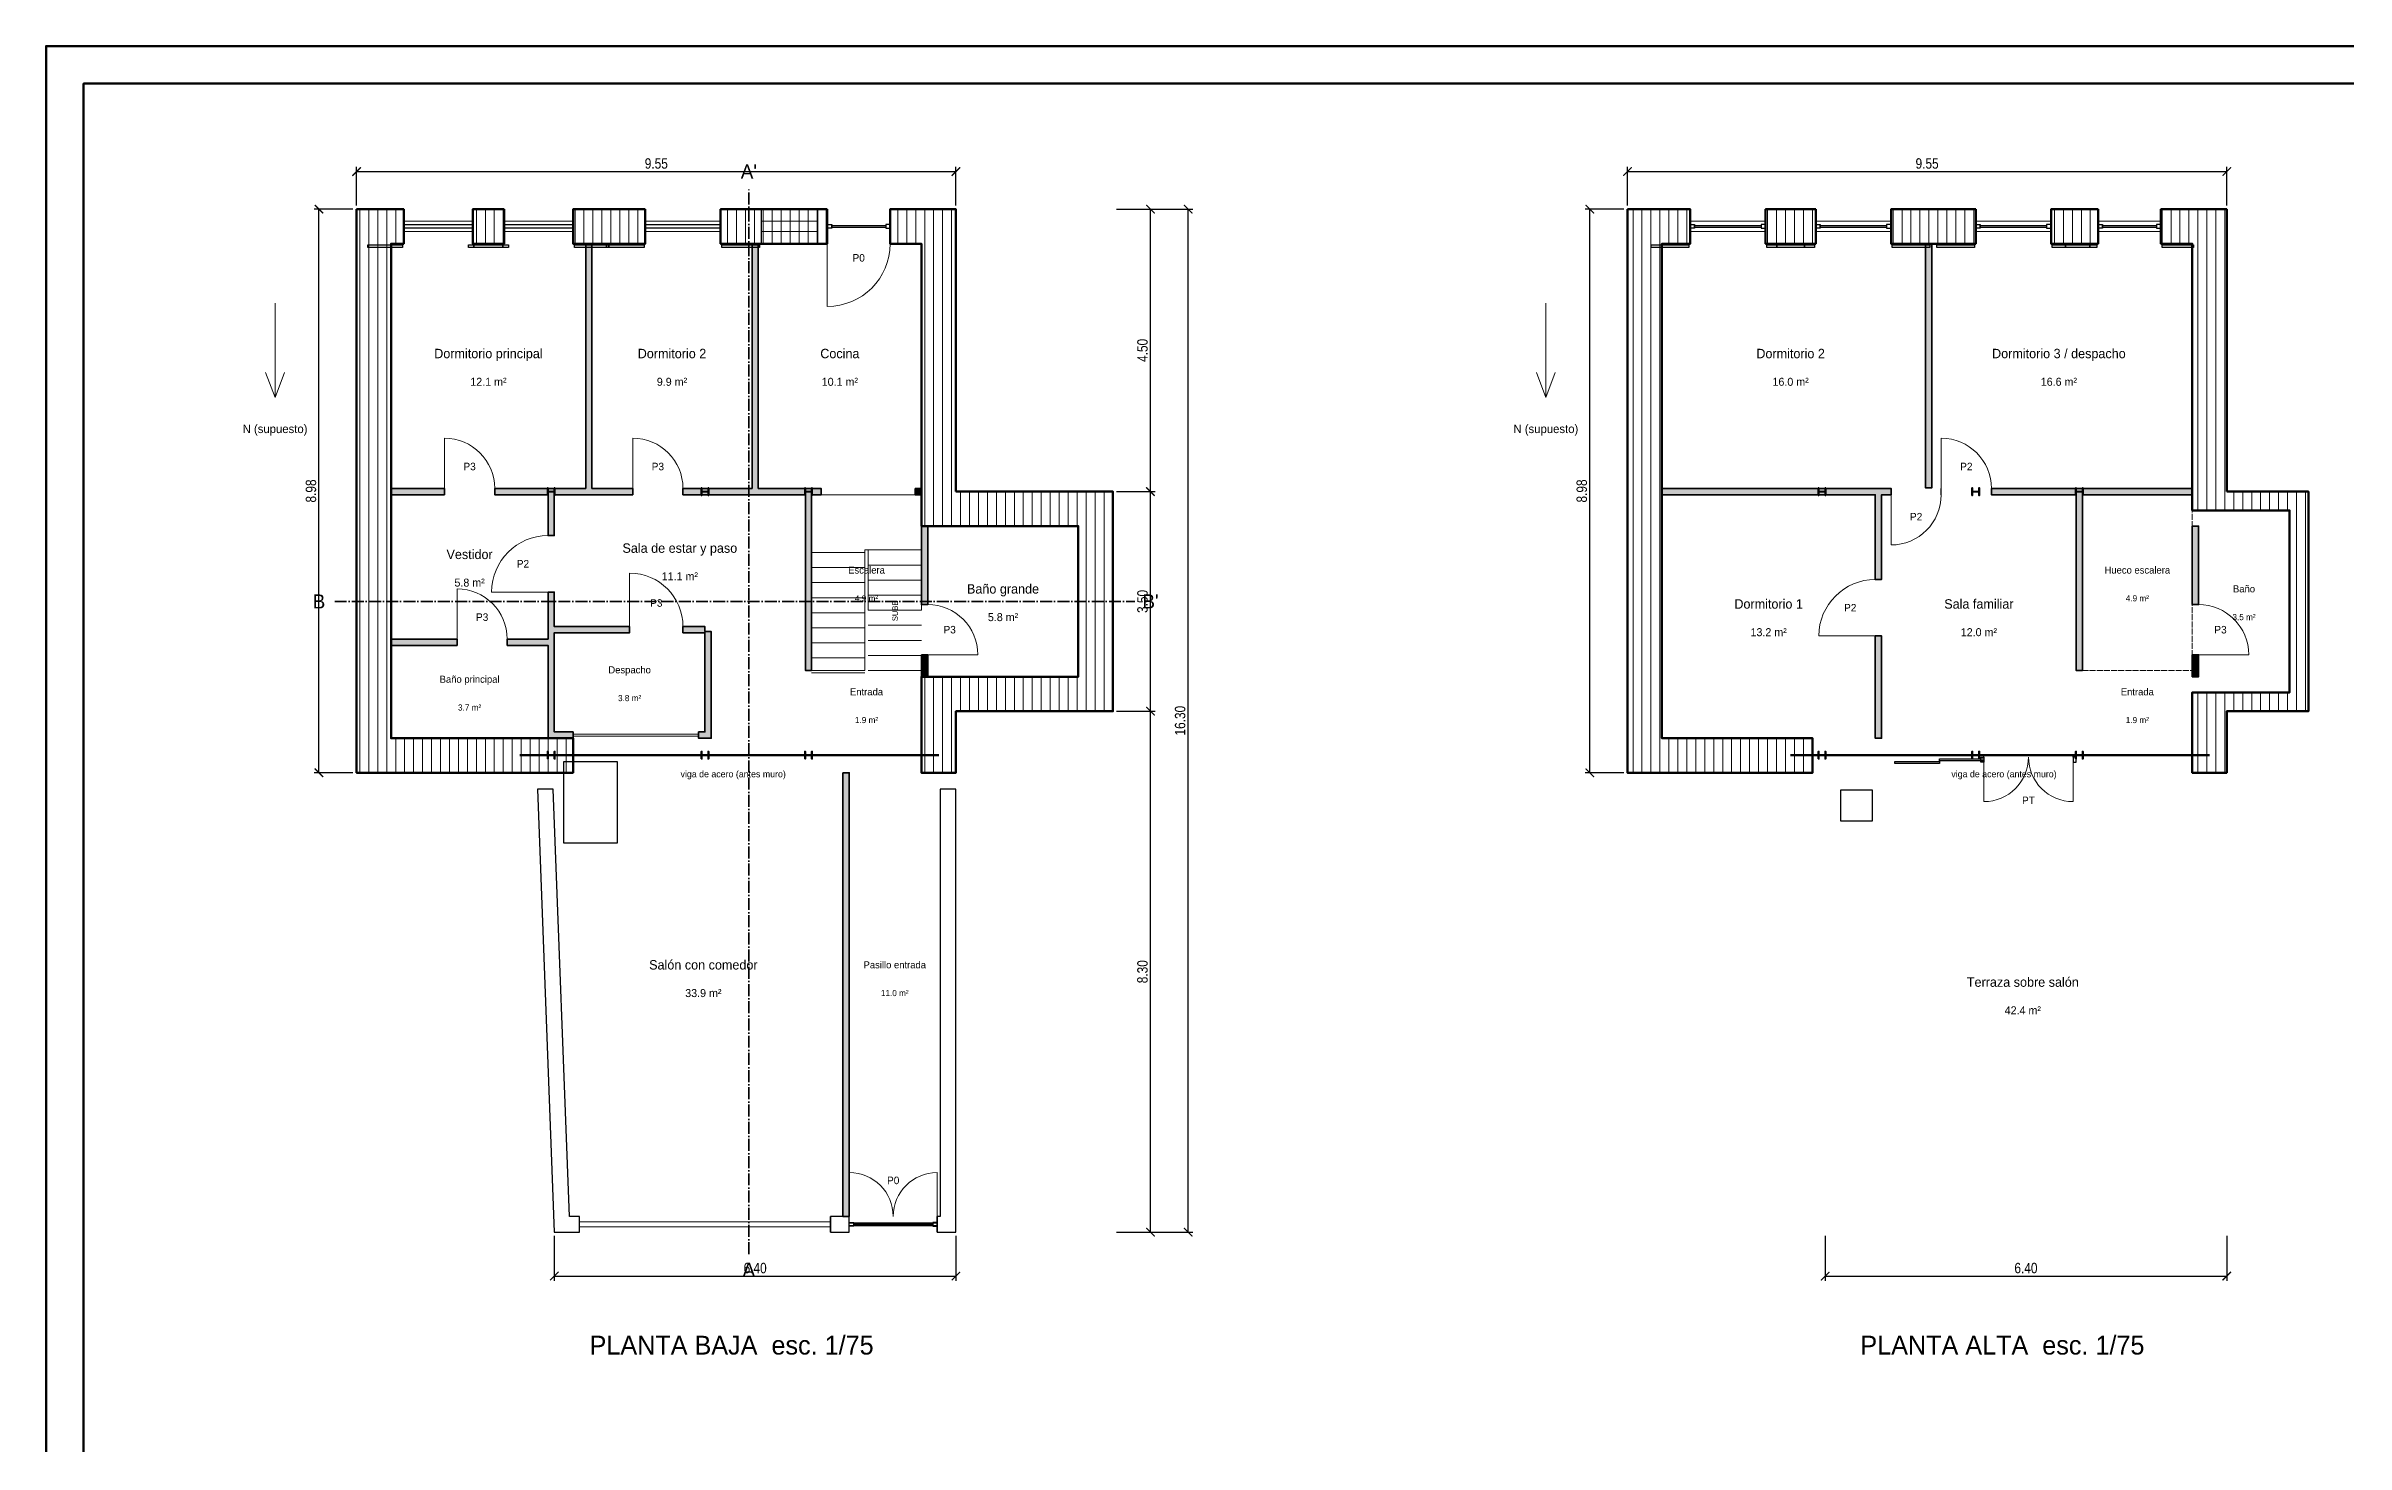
# Model space of a CAD drawing. Header units: millimetres. Extents: x 0 to 843, y 0 to 594.
# Drawn here: x 0 to 488.7, y 297 to 594 of the extents above; entities that cross this region are included whole.
import ezdxf
from ezdxf.enums import TextEntityAlignment as Align

# ---------------------------------------------------------------- set-up
doc = ezdxf.new("R2010")
doc.units = ezdxf.units.MM
doc.linetypes.add('DASHDOT', pattern=[3.556, 2.54, -0.508, 0, -0.508])
doc.linetypes.add('DASHED', pattern=[1.524, 1.27, -0.254])
for name, color, linetype, lineweight in [('acero_pilares', 5, 'Continuous', 35), ('CARPINTERIA', 4, 'Continuous', 18), ('CORTES', 1, 'DASHDOT', 35), ('COTAS', 3, 'Continuous', 13), ('escalera', 30, 'Continuous', 18), ('ESCALERA_ALTA', 30, 'DASHED', 18), ('HUECOS', 7, 'Continuous', 25), ('MARCO', 7, 'Continuous', 70), ('murete_pasillo', 7, 'Continuous', 35), ('muros_PA', 7, 'Continuous', 50), ('muros_PB', 7, 'Continuous', 50), ('RAYADO_FORJADO', 7, 'Continuous', 9), ('RAYADO_MURO', 7, 'Continuous', 9), ('RAYADO_OTROS', 8, 'Continuous', 9), ('tabiques_PA', 7, 'Continuous', 35), ('tabiques_PB', 7, 'Continuous', 35), ('TEXTO', 2, 'Continuous', 13), ('VIGAS', 1, 'Continuous', 60)]:
    doc.layers.add(name, color=color, linetype=linetype, lineweight=lineweight)
doc.styles.add('OpenSansCondensed-Light', font='OpenSansCondensed-Light.ttf')
doc.dimstyles.new('EZDXF', dxfattribs={"dimtxt": 0.25, "dimasz": 0.175, "dimexe": 0.375, "dimexo": 0.125, "dimgap": 0.1, "dimtad": 1, "dimlfac": 100, "dimzin": 12, "dimdsep": 46, "dimtxsty": 'OpenSansCondensed-Light', "dimblk": 'ARCHTICK', "dimcen": 2.5, "dimazin": 3, "dimtfac": 0.5, "dimtmove": 2, "dimatfit": 3})

# ---------------------------------------------------------------- blocks, each defined once
blk = doc.blocks.new('_ARCHTICK')
at = {"color": 0, "linetype": 'BYBLOCK', "const_width": 0.15}
blk.add_lwpolyline([(-0.5, -0.5), (0.5, 0.5)], dxfattribs=at)

msp = doc.modelspace()

# ---------------------------------------------------------------- hatches: boundary and pattern name
at = {"layer": 'RAYADO_FORJADO'}
h = msp.add_hatch(color=5, dxfattribs=at)
h.dxf.hatch_style = 1
h.paths.add_polyline_path([(106.53333, 498.53333), (106.53333, 500.13333), (106.68, 500.13333), (106.68, 499.37667), (107.98667, 499.37667), (107.98667, 500.13333), (108.13333, 500.13333), (108.13333, 498.53333), (107.98667, 498.53333), (107.98667, 499.29), (106.68, 499.29), (106.68, 498.53333)])
h = msp.add_hatch(color=5, dxfattribs=at)
h.dxf.hatch_style = 1
h.paths.add_polyline_path([(139.2, 498.53333), (139.2, 500.13333), (139.34667, 500.13333), (139.34667, 499.37667), (140.65333, 499.37667), (140.65333, 500.13333), (140.8, 500.13333), (140.8, 498.53333), (140.65333, 498.53333), (140.65333, 499.29), (139.34667, 499.29), (139.34667, 498.53333)])
h = msp.add_hatch(color=5, dxfattribs=at)
h.dxf.hatch_style = 1
h.paths.add_polyline_path([(161.2, 498.53333), (161.2, 500.13333), (161.34667, 500.13333), (161.34667, 499.37667), (162.65333, 499.37667), (162.65333, 500.13333), (162.8, 500.13333), (162.8, 498.53333), (162.65333, 498.53333), (162.65333, 499.29), (161.34667, 499.29), (161.34667, 498.53333)])
h = msp.add_hatch(color=5, dxfattribs=at)
h.dxf.hatch_style = 1
h.paths.add_polyline_path([(376.53333, 498.53333), (376.53333, 500.13333), (376.68, 500.13333), (376.68, 499.37667), (377.98667, 499.37667), (377.98667, 500.13333), (378.13333, 500.13333), (378.13333, 498.53333), (377.98667, 498.53333), (377.98667, 499.29), (376.68, 499.29), (376.68, 498.53333)])
h = msp.add_hatch(color=5, dxfattribs=at)
h.dxf.hatch_style = 1
h.paths.add_polyline_path([(409.2, 498.53333), (409.2, 500.13333), (409.34667, 500.13333), (409.34667, 499.37667), (410.65333, 499.37667), (410.65333, 500.13333), (410.8, 500.13333), (410.8, 498.53333), (410.65333, 498.53333), (410.65333, 499.29), (409.34667, 499.29), (409.34667, 498.53333)])
h = msp.add_hatch(color=5, dxfattribs=at)
h.dxf.hatch_style = 1
h.paths.add_polyline_path([(431.2, 498.53333), (431.2, 500.13333), (431.34667, 500.13333), (431.34667, 499.37667), (432.65333, 499.37667), (432.65333, 500.13333), (432.8, 500.13333), (432.8, 498.53333), (432.65333, 498.53333), (432.65333, 499.29), (431.34667, 499.29), (431.34667, 498.53333)])
h = msp.add_hatch(color=5, dxfattribs=at)
h.dxf.hatch_style = 1
h.paths.add_polyline_path([(106.53333, 442.53333), (106.53333, 444.13333), (106.68, 444.13333), (106.68, 443.37667), (107.98667, 443.37667), (107.98667, 444.13333), (108.13333, 444.13333), (108.13333, 442.53333), (107.98667, 442.53333), (107.98667, 443.29), (106.68, 443.29), (106.68, 442.53333)])
h = msp.add_hatch(color=5, dxfattribs=at)
h.dxf.hatch_style = 1
h.paths.add_polyline_path([(139.2, 442.53333), (139.2, 444.13333), (139.34667, 444.13333), (139.34667, 443.37667), (140.65333, 443.37667), (140.65333, 444.13333), (140.8, 444.13333), (140.8, 442.53333), (140.65333, 442.53333), (140.65333, 443.29), (139.34667, 443.29), (139.34667, 442.53333)])
h = msp.add_hatch(color=5, dxfattribs=at)
h.dxf.hatch_style = 1
h.paths.add_polyline_path([(161.2, 442.53333), (161.2, 444.13333), (161.34667, 444.13333), (161.34667, 443.37667), (162.65333, 443.37667), (162.65333, 444.13333), (162.8, 444.13333), (162.8, 442.53333), (162.65333, 442.53333), (162.65333, 443.29), (161.34667, 443.29), (161.34667, 442.53333)])
h = msp.add_hatch(color=5, dxfattribs=at)
h.dxf.hatch_style = 1
h.paths.add_polyline_path([(376.53333, 442.53333), (376.53333, 444.13333), (376.68, 444.13333), (376.68, 443.37667), (377.98667, 443.37667), (377.98667, 444.13333), (378.13333, 444.13333), (378.13333, 442.53333), (377.98667, 442.53333), (377.98667, 443.29), (376.68, 443.29), (376.68, 442.53333)])
h = msp.add_hatch(color=5, dxfattribs=at)
h.dxf.hatch_style = 1
h.paths.add_polyline_path([(409.2, 442.53333), (409.2, 444.13333), (409.34667, 444.13333), (409.34667, 443.37667), (410.65333, 443.37667), (410.65333, 444.13333), (410.8, 444.13333), (410.8, 442.53333), (410.65333, 442.53333), (410.65333, 443.29), (409.34667, 443.29), (409.34667, 442.53333)])
h = msp.add_hatch(color=5, dxfattribs=at)
h.dxf.hatch_style = 1
h.paths.add_polyline_path([(431.2, 442.53333), (431.2, 444.13333), (431.34667, 444.13333), (431.34667, 443.37667), (432.65333, 443.37667), (432.65333, 444.13333), (432.8, 444.13333), (432.8, 442.53333), (432.65333, 442.53333), (432.65333, 443.29), (431.34667, 443.29), (431.34667, 442.53333)])
at = {"layer": 'RAYADO_MURO'}
h = msp.add_hatch(dxfattribs=at)
h.set_pattern_fill('ANSI31', scale=0.6, angle=45)
h.paths.add_polyline_path([(66, 559.33333), (66, 439.6), (112, 439.6), (112, 446.93333), (73.33333, 446.93333), (73.33333, 552), (76, 552), (76, 559.33333)])
h = msp.add_hatch(dxfattribs=at)
h.set_pattern_fill('ANSI31', scale=0.6, angle=45)
h.paths.add_polyline_path([(97.33333, 559.33333), (97.33333, 552), (90.66667, 552), (90.66667, 559.33333)])
h = msp.add_hatch(dxfattribs=at)
h.set_pattern_fill('ANSI31', scale=0.6, angle=45)
h.paths.add_polyline_path([(127.33333, 559.33333), (127.33333, 552), (112, 552), (112, 559.33333)])
h = msp.add_hatch(dxfattribs=at)
h.set_pattern_fill('ANSI31', scale=0.6, angle=45)
h.paths.add_polyline_path([(166, 559.33333), (166, 552), (143.33333, 552), (143.33333, 559.33333)])
h = msp.add_hatch(dxfattribs=at)
h.set_pattern_fill('ANSI31', scale=0.6, angle=45)
h.paths.add_polyline_path([(193.33333, 499.33333), (193.33333, 559.33333), (179.33333, 559.33333), (179.33333, 552), (186, 552), (186, 492), (219.33333, 492), (219.33333, 460), (186, 460), (186, 439.6), (193.33333, 439.6), (193.33333, 452.66667), (226.66667, 452.66667), (226.66667, 499.33333)])
h = msp.add_hatch(dxfattribs=at)
h.set_pattern_fill('ANSI31', scale=0.6, angle=45)
h.paths.add_polyline_path([(336, 559.33333), (336, 439.6), (375.33333, 439.6), (375.33333, 446.93333), (343.33333, 446.93333), (343.33333, 552), (349.33333, 552), (349.33333, 559.33333)])
h = msp.add_hatch(dxfattribs=at)
h.set_pattern_fill('ANSI31', scale=0.6, angle=45)
h.paths.add_polyline_path([(376, 559.33333), (376, 552), (365.33333, 552), (365.33333, 559.33333)])
h = msp.add_hatch(dxfattribs=at)
h.set_pattern_fill('ANSI31', scale=0.6, angle=45)
h.paths.add_polyline_path([(410, 559.33333), (410, 552), (392, 552), (392, 559.33333)])
h = msp.add_hatch(dxfattribs=at)
h.set_pattern_fill('ANSI31', scale=0.6, angle=45)
h.paths.add_polyline_path([(436, 559.33333), (436, 552), (426, 552), (426, 559.33333)])
h = msp.add_hatch(dxfattribs=at)
h.set_pattern_fill('ANSI31', scale=0.6, angle=45)
h.paths.add_polyline_path([(463.33333, 499.33333), (480.66667, 499.33333), (480.66667, 452.66667), (463.33333, 452.66667), (463.33333, 439.6), (456, 439.6), (456, 456.66667), (476.66667, 456.66667), (476.66667, 495.33333), (456, 495.33333), (456, 552), (449.33333, 552), (449.33333, 559.33333), (463.33333, 559.33333)])
at = {"layer": 'RAYADO_OTROS'}
h = msp.add_hatch(color=7, dxfattribs=at)
h.dxf.hatch_style = 1
h.paths.add_polyline_path([(95.33333, 500), (95.33333, 498.66667), (106.66667, 498.66667), (106.66667, 490), (108, 490), (108, 498.66667), (124.66667, 498.66667), (124.66667, 500), (116, 500), (116, 552), (114.66667, 552), (114.66667, 500)])
h = msp.add_hatch(color=7, dxfattribs=at)
h.dxf.hatch_style = 1
h.paths.add_polyline_path([(135.33333, 500), (135.33333, 498.66667), (161.33333, 498.66667), (161.33333, 461.33333), (162.66667, 461.33333), (162.66667, 498.66667), (164.66667, 498.66667), (164.66667, 500), (151.33333, 500), (151.33333, 552), (150, 552), (150, 500)])
h = msp.add_hatch(color=7, dxfattribs=at)
h.dxf.hatch_style = 1
h.paths.add_polyline_path([(399.33333, 552), (400.66667, 552), (400.66667, 500.13333), (399.33333, 500.13333)])
h = msp.add_hatch(color=7, dxfattribs=at)
h.dxf.hatch_style = 1
h.paths.add_polyline_path([(73.33333, 500), (84.66667, 500), (84.66667, 498.66667), (73.33333, 498.66667)])
h = msp.add_hatch(color=7, dxfattribs=at)
h.dxf.hatch_style = 1
h.paths.add_polyline_path([(184.66667, 500), (184.66667, 498.66667), (186, 498.66667), (186, 500)])
h = msp.add_hatch(color=7, dxfattribs=at)
h.dxf.hatch_style = 1
h.paths.add_polyline_path([(343.33333, 500), (392, 500), (392, 498.66667), (390, 498.66667), (390, 480.66667), (388.66667, 480.66667), (388.66667, 498.66667), (343.33333, 498.66667)])
h = msp.add_hatch(color=7, dxfattribs=at)
h.dxf.hatch_style = 1
h.paths.add_polyline_path([(413.33333, 500), (413.33333, 498.66667), (431.33333, 498.66667), (431.33333, 461.33333), (432.66667, 461.33333), (432.66667, 498.66667), (456, 498.66667), (456, 500)])
h = msp.add_hatch(color=7, dxfattribs=at)
h.dxf.hatch_style = 1
h.paths.add_polyline_path([(186, 492), (187.33333, 492), (187.33333, 475.33333), (186, 475.33333)])
h = msp.add_hatch(color=7, dxfattribs=at)
h.dxf.hatch_style = 1
h.paths.add_polyline_path([(456, 492), (457.33333, 492), (457.33333, 475.33333), (456, 475.33333)])
h = msp.add_hatch(color=7, dxfattribs=at)
h.dxf.hatch_style = 1
h.paths.add_polyline_path([(106.66667, 478), (108, 478), (108, 470.66667), (124, 470.66667), (124, 469.33333), (108, 469.33333), (108, 448.26667), (112, 448.26667), (112, 446.93333), (106.66667, 446.93333), (106.66667, 466.66667), (98, 466.66667), (98, 468), (106.66667, 468)])
h = msp.add_hatch(color=7, dxfattribs=at)
h.dxf.hatch_style = 1
h.paths.add_polyline_path([(138.66667, 448.26667), (138.66667, 446.93333), (141.33333, 446.93333), (141.33333, 469.6), (140, 469.6), (140, 470.66667), (135.33333, 470.66667), (135.33333, 469.33333), (140, 469.33333), (140, 448.26667)])
h = msp.add_hatch(color=7, dxfattribs=at)
h.dxf.hatch_style = 1
h.paths.add_polyline_path([(73.33333, 468), (87.33333, 468), (87.33333, 466.66667), (73.33333, 466.66667)])
h = msp.add_hatch(color=7, dxfattribs=at)
h.dxf.hatch_style = 1
h.paths.add_polyline_path([(186, 464.66667), (187.33333, 464.66667), (187.33333, 460), (186, 460)])
h = msp.add_hatch(color=7, dxfattribs=at)
h.dxf.hatch_style = 1
h.paths.add_polyline_path([(388.66667, 468.66667), (390, 468.66667), (390, 446.93333), (388.66667, 446.93333)])
h = msp.add_hatch(color=7, dxfattribs=at)
h.dxf.hatch_style = 1
h.paths.add_polyline_path([(456, 464.66667), (457.33333, 464.66667), (457.33333, 460), (456, 460)])
h = msp.add_hatch(color=7, dxfattribs=at)
h.dxf.hatch_style = 1
h.paths.add_polyline_path([(169.33333, 439.6), (170.66667, 439.6), (170.66667, 345.33333), (169.33333, 345.33333)])

# ---------------------------------------------------------------- linework, layer by layer
at = {"layer": 'acero_pilares'}
for points in [[(106.53333, 498.53333), (106.53333, 500.13333), (106.68, 500.13333), (106.68, 499.37667), (107.98667, 499.37667), (107.98667, 500.13333), (108.13333, 500.13333), (108.13333, 498.53333), (107.98667, 498.53333), (107.98667, 499.29), (106.68, 499.29), (106.68, 498.53333)], [(139.2, 498.53333), (139.2, 500.13333), (139.34667, 500.13333), (139.34667, 499.37667), (140.65333, 499.37667), (140.65333, 500.13333), (140.8, 500.13333), (140.8, 498.53333), (140.65333, 498.53333), (140.65333, 499.29), (139.34667, 499.29), (139.34667, 498.53333)], [(161.2, 498.53333), (161.2, 500.13333), (161.34667, 500.13333), (161.34667, 499.37667), (162.65333, 499.37667), (162.65333, 500.13333), (162.8, 500.13333), (162.8, 498.53333), (162.65333, 498.53333), (162.65333, 499.29), (161.34667, 499.29), (161.34667, 498.53333)], [(376.53333, 498.53333), (376.53333, 500.13333), (376.68, 500.13333), (376.68, 499.37667), (377.98667, 499.37667), (377.98667, 500.13333), (378.13333, 500.13333), (378.13333, 498.53333), (377.98667, 498.53333), (377.98667, 499.29), (376.68, 499.29), (376.68, 498.53333)], [(409.2, 498.53333), (409.2, 500.13333), (409.34667, 500.13333), (409.34667, 499.37667), (410.65333, 499.37667), (410.65333, 500.13333), (410.8, 500.13333), (410.8, 498.53333), (410.65333, 498.53333), (410.65333, 499.29), (409.34667, 499.29), (409.34667, 498.53333)], [(431.2, 498.53333), (431.2, 500.13333), (431.34667, 500.13333), (431.34667, 499.37667), (432.65333, 499.37667), (432.65333, 500.13333), (432.8, 500.13333), (432.8, 498.53333), (432.65333, 498.53333), (432.65333, 499.29), (431.34667, 499.29), (431.34667, 498.53333)], [(106.53333, 442.53333), (106.53333, 444.13333), (106.68, 444.13333), (106.68, 443.37667), (107.98667, 443.37667), (107.98667, 444.13333), (108.13333, 444.13333), (108.13333, 442.53333), (107.98667, 442.53333), (107.98667, 443.29), (106.68, 443.29), (106.68, 442.53333)], [(139.2, 442.53333), (139.2, 444.13333), (139.34667, 444.13333), (139.34667, 443.37667), (140.65333, 443.37667), (140.65333, 444.13333), (140.8, 444.13333), (140.8, 442.53333), (140.65333, 442.53333), (140.65333, 443.29), (139.34667, 443.29), (139.34667, 442.53333)], [(161.2, 442.53333), (161.2, 444.13333), (161.34667, 444.13333), (161.34667, 443.37667), (162.65333, 443.37667), (162.65333, 444.13333), (162.8, 444.13333), (162.8, 442.53333), (162.65333, 442.53333), (162.65333, 443.29), (161.34667, 443.29), (161.34667, 442.53333)], [(376.53333, 442.53333), (376.53333, 444.13333), (376.68, 444.13333), (376.68, 443.37667), (377.98667, 443.37667), (377.98667, 444.13333), (378.13333, 444.13333), (378.13333, 442.53333), (377.98667, 442.53333), (377.98667, 443.29), (376.68, 443.29), (376.68, 442.53333)], [(409.2, 442.53333), (409.2, 444.13333), (409.34667, 444.13333), (409.34667, 443.37667), (410.65333, 443.37667), (410.65333, 444.13333), (410.8, 444.13333), (410.8, 442.53333), (410.65333, 442.53333), (410.65333, 443.29), (409.34667, 443.29), (409.34667, 442.53333)], [(431.2, 442.53333), (431.2, 444.13333), (431.34667, 444.13333), (431.34667, 443.37667), (432.65333, 443.37667), (432.65333, 444.13333), (432.8, 444.13333), (432.8, 442.53333), (432.65333, 442.53333), (432.65333, 443.29), (431.34667, 443.29), (431.34667, 442.53333)]]:
    msp.add_lwpolyline(points, close=True, dxfattribs=at)
at = {"layer": 'CARPINTERIA'}
for p, q in [((76, 556.76667), (90.66667, 556.76667)), ((76, 554.56667), (90.66667, 554.56667)), ((97.33333, 556.76667), (112, 556.76667)), ((97.33333, 554.56667), (112, 554.56667)), ((127.33333, 556.76667), (143.33333, 556.76667)), ((127.33333, 554.56667), (143.33333, 554.56667)), ((152, 556.76667), (164, 556.76667)), ((152, 554.56667), (164, 554.56667)), ((349.33333, 556.76667), (365.33333, 556.76667)), ((349.33333, 554.56667), (365.33333, 554.56667)), ((376, 556.76667), (392, 556.76667)), ((376, 554.56667), (392, 554.56667)), ((410, 556.76667), (426, 556.76667)), ((410, 554.56667), (426, 554.56667)), ((436, 556.76667), (449.33333, 556.76667)), ((436, 554.56667), (449.33333, 554.56667)), ((166, 552), (166, 538.66667)), ((84.66667, 500), (84.66667, 510.66667)), ((124.66667, 500), (124.66667, 510.66667)), ((402.66667, 500), (402.66667, 510.66667)), ((392, 498.66667), (392, 488)), ((124, 470.66667), (124, 482)), ((87.33333, 468), (87.33333, 478.66667)), ((106.66667, 478), (94.66667, 478)), ((187.33333, 464.66667), (198, 464.66667)), ((388.66667, 468.66667), (376.66667, 468.66667)), ((457.33333, 464.66667), (468, 464.66667)), ((112, 447.8), (138.66667, 447.8)), ((112, 447.4), (138.66667, 447.4)), ((411.73333, 442.93333), (411.73333, 433.46667)), ((430.66667, 442.93333), (430.66667, 433.46667)), ((170.66667, 345.33333), (170.66667, 354.66667)), ((189.33333, 345.33333), (189.33333, 354.66667)), ((113.33333, 344.16667), (166.66667, 344.16667)), ((113.33333, 343.16667), (166.66667, 343.16667))]:
    msp.add_line(p, q, dxfattribs=at)
for centre, radius, start, end in [((166, 552), 13.33333, -90, 0), ((84.66667, 500), 10.66667, 0, 90), ((124.66667, 500), 10.66667, 0, 90), ((402.66667, 500), 10.66667, 0, 90), ((392, 498.66667), 10.66667, -90, 0), ((106.66667, 478), 12, 90, 180), ((124, 470.66667), 11.33333, 0, 90), ((388.66667, 468.66667), 12, 90, 180), ((87.33333, 468), 10.66667, 0, 90), ((187.33333, 464.66667), 10.66667, 0, 90), ((457.33333, 464.66667), 10.66667, 0, 90), ((411.73333, 442.93333), 9.46667, -90, 0), ((430.66667, 442.93333), 9.46667, 180, -90), ((170.66667, 345.33333), 9.33333, 0, 90), ((189.33333, 345.33333), 9.33333, 90, 180)]:
    msp.add_arc(centre, radius, start, end, dxfattribs=at)
at = {"layer": 'carpinteria_PA'}
for points in [[(349.33333, 556.06667), (350.26667, 556.06667), (350.26667, 555.26667), (349.33333, 555.26667)], [(364.4, 556.06667), (364.4, 555.26667), (365.33333, 555.26667), (365.33333, 556.06667)], [(376, 556.06667), (376.93333, 556.06667), (376.93333, 555.26667), (376, 555.26667)], [(391.06667, 556.06667), (391.06667, 555.26667), (392, 555.26667), (392, 556.06667)], [(410, 556.06667), (410.93333, 556.06667), (410.93333, 555.26667), (410, 555.26667)], [(425.06667, 556.06667), (425.06667, 555.26667), (426, 555.26667), (426, 556.06667)], [(436, 556.06667), (436.93333, 556.06667), (436.93333, 555.26667), (436, 555.26667)], [(448.4, 556.06667), (448.4, 555.26667), (449.33333, 555.26667), (449.33333, 556.06667)], [(341.06667, 551.73333), (349.06667, 551.73333), (349.06667, 551.2), (341.06667, 551.2)], [(365.6, 551.73333), (367.73333, 551.73333), (367.73333, 551.2), (365.6, 551.2)], [(367.73333, 551.73333), (373.6, 551.73333), (373.6, 551.2), (367.73333, 551.2)], [(373.6, 551.73333), (375.73333, 551.73333), (375.73333, 551.2), (373.6, 551.2)], [(392.26667, 551.73333), (400.26667, 551.73333), (400.26667, 551.2), (392.26667, 551.2)], [(401.73333, 551.73333), (409.73333, 551.73333), (409.73333, 551.2), (401.73333, 551.2)], [(426.26667, 551.73333), (429.06667, 551.73333), (429.06667, 551.2), (426.26667, 551.2)], [(429.06667, 551.73333), (434.26667, 551.73333), (434.26667, 551.2), (429.06667, 551.2)], [(434.26667, 551.73333), (435.73333, 551.73333), (435.73333, 551.2), (434.26667, 551.2)], [(449.6, 551.73333), (456.26667, 551.73333), (456.26667, 551.2), (449.6, 551.2)]]:
    msp.add_lwpolyline(points, close=True, dxfattribs=at)
at = {"layer": 'carpinteria_PB'}
for points in [[(76, 556.06667), (90.66667, 556.06667), (90.66667, 555.26667), (76, 555.26667)], [(97.33333, 556.06667), (112, 556.06667), (112, 555.26667), (97.33333, 555.26667)], [(127.33333, 556.06667), (143.33333, 556.06667), (143.33333, 555.26667), (127.33333, 555.26667)], [(166, 556.06667), (166.93333, 556.06667), (166.93333, 555.26667), (166, 555.26667)], [(178.4, 556.06667), (178.4, 555.26667), (179.33333, 555.26667), (179.33333, 556.06667)], [(68.4, 551.73333), (75.73333, 551.73333), (75.73333, 551.2), (68.4, 551.2)], [(90.93333, 551.73333), (90.93333, 551.2), (89.73333, 551.2), (89.73333, 551.73333)], [(90.93333, 551.73333), (97.06667, 551.73333), (97.06667, 551.2), (90.93333, 551.2)], [(97.06667, 551.73333), (98.26667, 551.73333), (98.26667, 551.2), (97.06667, 551.2)], [(112.26667, 551.73333), (119.06667, 551.73333), (119.06667, 551.2), (112.26667, 551.2)], [(119.06667, 551.73333), (119.6, 551.73333), (119.6, 551.2), (119.06667, 551.2)], [(119.6, 551.73333), (127.06667, 551.73333), (127.06667, 551.2), (119.6, 551.2)], [(143.6, 551.73333), (151.6, 551.73333), (151.6, 551.2), (143.6, 551.2)], [(170.66667, 344.06667), (171.6, 344.06667), (171.6, 343.26667), (170.66667, 343.26667)], [(188.4, 344.06667), (188.4, 343.26667), (189.33333, 343.26667), (189.33333, 344.06667)]]:
    msp.add_lwpolyline(points, close=True, dxfattribs=at)
at = {"layer": 'carpinteria_terraza'}
for points in [[(411.06667, 442.93333), (411.73333, 442.93333), (411.73333, 441.86667), (411.06667, 441.86667)], [(430.66667, 442.93333), (430.66667, 441.86667), (431.33333, 441.86667), (431.33333, 442.93333)]]:
    msp.add_lwpolyline(points, close=True, dxfattribs=at)
at = {"layer": 'chimenea'}
for points in [[(110, 442), (121.33333, 442), (121.33333, 424.66667), (110, 424.66667)], [(381.33333, 436), (388, 436), (388, 429.33333), (381.33333, 429.33333)]]:
    msp.add_lwpolyline(points, close=True, dxfattribs=at)
at = {"layer": 'CORTES'}
for p, q in [((149.33333, 337.33333), (149.33333, 564)), ((61.33333, 476), (231.33333, 476))]:
    msp.add_line(p, q, dxfattribs=at)
at = {"layer": 'COTAS'}
for p, q in [((48.66667, 539.33333), (48.66667, 519.33333)), ((318.66667, 539.33333), (318.66667, 519.33333)), ((48.66667, 519.33333), (46.66667, 524.66667)), ((48.66667, 519.33333), (50.66667, 524.66667)), ((318.66667, 519.33333), (316.66667, 524.66667)), ((318.66667, 519.33333), (320.66667, 524.66667))]:
    msp.add_line(p, q, dxfattribs=at)
at = {"layer": 'escalera'}
for p, q in [((162.66667, 486.4), (174, 486.4)), ((174.66667, 486.93333), (186, 486.93333)), ((162.66667, 483.2), (174, 483.2)), ((162.66667, 480), (174, 480)), ((174.66667, 483.73333), (186, 483.73333)), ((174.66667, 480.53333), (186, 480.53333)), ((162.66667, 476.8), (174, 476.8)), ((174.66667, 477.33333), (186, 477.33333)), ((174.66667, 474.13333), (186, 474.13333)), ((162.66667, 473.6), (174, 473.6)), ((162.66667, 470.4), (174, 470.4)), ((174.66667, 470.93333), (186, 470.93333)), ((162.66667, 467.2), (174, 467.2)), ((174.66667, 467.73333), (186, 467.73333)), ((174.66667, 464.53333), (186, 464.53333)), ((162.66667, 464), (174, 464)), ((162.66667, 460.8), (174, 460.8)), ((174.66667, 461.33333), (186, 461.33333))]:
    msp.add_line(p, q, dxfattribs=at)
msp.add_lwpolyline([(174, 486.93333), (174.66667, 486.93333), (174.66667, 474.13333), (186, 474.13333), (186, 498.66667), (162.66667, 498.66667), (162.66667, 461.33333), (174, 461.33333)], close=True, dxfattribs=at)
at = {"layer": 'ESCALERA_ALTA'}
msp.add_lwpolyline([(432.66667, 461.33333), (456, 461.33333), (456, 498.66667), (432.66667, 498.66667)], close=True, dxfattribs=at)
at = {"layer": 'HUECOS'}
for p, q in [((76, 552), (76, 559.33333)), ((90.66667, 552), (90.66667, 559.33333)), ((97.33333, 552), (97.33333, 559.33333)), ((112, 552), (112, 559.33333)), ((127.33333, 552), (127.33333, 559.33333)), ((143.33333, 552), (143.33333, 559.33333)), ((152, 552), (152, 559.33333)), ((164, 552), (164, 559.33333)), ((166, 552), (166, 559.33333)), ((179.33333, 552), (179.33333, 559.33333)), ((349.33333, 552), (349.33333, 559.33333)), ((365.33333, 552), (365.33333, 559.33333)), ((376, 552), (376, 559.33333)), ((392, 552), (392, 559.33333)), ((410, 552), (410, 559.33333)), ((426, 552), (426, 559.33333)), ((436, 552), (436, 559.33333)), ((449.33333, 552), (449.33333, 559.33333)), ((84.66667, 498.66667), (84.66667, 500)), ((95.33333, 498.66667), (95.33333, 500)), ((124.66667, 498.66667), (124.66667, 500)), ((135.33333, 498.66667), (135.33333, 500)), ((164.66667, 498.66667), (164.66667, 500)), ((184.66667, 498.66667), (184.66667, 500)), ((392, 498.66667), (392, 500)), ((402.66667, 498.66667), (402.66667, 500)), ((402.66667, 498.66667), (402.66667, 500)), ((413.33333, 498.66667), (413.33333, 500)), ((106.66667, 490), (108, 490)), ((388.66667, 480.66667), (390, 480.66667)), ((106.66667, 478), (108, 478)), ((186, 475.33333), (187.33333, 475.33333)), ((456, 475.33333), (457.33333, 475.33333)), ((124, 469.33333), (124, 470.66667)), ((135.33333, 469.33333), (135.33333, 470.66667)), ((87.33333, 466.66667), (87.33333, 468)), ((98, 466.66667), (98, 468)), ((186, 464.66667), (187.33333, 464.66667)), ((388.66667, 468.66667), (390, 468.66667)), ((456, 464.66667), (457.33333, 464.66667)), ((112, 446.93333), (112, 448.26667)), ((138.66667, 446.93333), (138.66667, 448.26667)), ((411.73333, 442.93333), (411.73333, 443.46667)), ((430.66667, 442.93333), (430.66667, 443.46667)), ((113.33333, 342), (113.33333, 345.33333)), ((166.66667, 342), (166.66667, 345.33333)), ((170.66667, 342), (170.66667, 345.33333)), ((189.33333, 342), (189.33333, 345.33333))]:
    msp.add_line(p, q, dxfattribs=at)
at = {"layer": 'MARCO'}
for points in [[(0, 0), (841, 0), (841, 594), (0, 594)], [(8, 8), (833, 8), (833, 586), (8, 586)]]:
    msp.add_lwpolyline(points, close=True, dxfattribs=at)
at = {"layer": 'murete_pasillo'}
msp.add_lwpolyline([(169.33333, 439.6), (170.66667, 439.6), (170.66667, 345.33333), (169.33333, 345.33333)], close=True, dxfattribs=at)
at = {"layer": 'muros_PA'}
for points in [[(336, 559.33333), (336, 439.6), (375.33333, 439.6), (375.33333, 446.93333), (343.33333, 446.93333), (343.33333, 552), (349.33333, 552), (349.33333, 559.33333)], [(376, 559.33333), (376, 552), (365.33333, 552), (365.33333, 559.33333)], [(410, 559.33333), (410, 552), (392, 552), (392, 559.33333)], [(436, 559.33333), (436, 552), (426, 552), (426, 559.33333)], [(463.33333, 499.33333), (480.66667, 499.33333), (480.66667, 452.66667), (463.33333, 452.66667), (463.33333, 439.6), (456, 439.6), (456, 456.66667), (476.66667, 456.66667), (476.66667, 495.33333), (456, 495.33333), (456, 552), (449.33333, 552), (449.33333, 559.33333), (463.33333, 559.33333)]]:
    msp.add_lwpolyline(points, close=True, dxfattribs=at)
at = {"layer": 'muros_PB'}
for points in [[(66, 559.33333), (66, 439.6), (112, 439.6), (112, 446.93333), (73.33333, 446.93333), (73.33333, 552), (76, 552), (76, 559.33333)], [(97.33333, 559.33333), (97.33333, 552), (90.66667, 552), (90.66667, 559.33333)], [(127.33333, 559.33333), (127.33333, 552), (112, 552), (112, 559.33333)], [(166, 559.33333), (166, 552), (143.33333, 552), (143.33333, 559.33333)], [(193.33333, 499.33333), (193.33333, 559.33333), (179.33333, 559.33333), (179.33333, 552), (186, 552), (186, 492), (219.33333, 492), (219.33333, 460), (186, 460), (186, 439.6), (193.33333, 439.6), (193.33333, 452.66667), (226.66667, 452.66667), (226.66667, 499.33333)]]:
    msp.add_lwpolyline(points, close=True, dxfattribs=at)
at = {"layer": 'muros_salon'}
for points in [[(104.39927, 436.13333), (108, 342), (113.33333, 342), (113.33333, 345.33333), (111.20827, 345.33333), (107.73504, 436.13333)], [(189.33333, 345.33333), (189.33333, 342), (193.33333, 342), (193.33333, 436.13333), (190, 436.13333), (190, 345.33333)], [(166.66667, 345.33333), (166.66667, 342), (170.66667, 342), (170.66667, 345.33333)]]:
    msp.add_lwpolyline(points, close=True, dxfattribs=at)
at = {"layer": 'puerta_entrada'}
msp.add_lwpolyline([(170.66667, 344), (189.33333, 344), (189.33333, 343.33333), (170.66667, 343.33333)], close=True, dxfattribs=at)
at = {"layer": 'puertas_PB'}
for points in [[(166.93333, 555.86667), (178.4, 555.86667), (178.4, 555.46667), (166.93333, 555.46667)], [(171.6, 343.86667), (188.4, 343.86667), (188.4, 343.46667), (171.6, 343.46667)]]:
    msp.add_lwpolyline(points, close=True, dxfattribs=at)
at = {"layer": 'tabiques_PA'}
for points in [[(399.33333, 552), (400.66667, 552), (400.66667, 500.13333), (399.33333, 500.13333)], [(343.33333, 500), (392, 500), (392, 498.66667), (390, 498.66667), (390, 480.66667), (388.66667, 480.66667), (388.66667, 498.66667), (343.33333, 498.66667)], [(413.33333, 500), (413.33333, 498.66667), (431.33333, 498.66667), (431.33333, 461.33333), (432.66667, 461.33333), (432.66667, 498.66667), (456, 498.66667), (456, 500)], [(456, 492), (457.33333, 492), (457.33333, 475.33333), (456, 475.33333)], [(388.66667, 468.66667), (390, 468.66667), (390, 446.93333), (388.66667, 446.93333)], [(456, 464.66667), (457.33333, 464.66667), (457.33333, 460), (456, 460)]]:
    msp.add_lwpolyline(points, close=True, dxfattribs=at)
at = {"layer": 'tabiques_PB'}
for points in [[(95.33333, 500), (95.33333, 498.66667), (106.66667, 498.66667), (106.66667, 490), (108, 490), (108, 498.66667), (124.66667, 498.66667), (124.66667, 500), (116, 500), (116, 552), (114.66667, 552), (114.66667, 500)], [(135.33333, 500), (135.33333, 498.66667), (161.33333, 498.66667), (161.33333, 461.33333), (162.66667, 461.33333), (162.66667, 498.66667), (164.66667, 498.66667), (164.66667, 500), (151.33333, 500), (151.33333, 552), (150, 552), (150, 500)], [(73.33333, 500), (84.66667, 500), (84.66667, 498.66667), (73.33333, 498.66667)], [(184.66667, 500), (184.66667, 498.66667), (186, 498.66667), (186, 500)], [(186, 492), (187.33333, 492), (187.33333, 475.33333), (186, 475.33333)], [(106.66667, 478), (108, 478), (108, 470.66667), (124, 470.66667), (124, 469.33333), (108, 469.33333), (108, 448.26667), (112, 448.26667), (112, 446.93333), (106.66667, 446.93333), (106.66667, 466.66667), (98, 466.66667), (98, 468), (106.66667, 468)], [(138.66667, 448.26667), (138.66667, 446.93333), (141.33333, 446.93333), (141.33333, 469.6), (140, 469.6), (140, 470.66667), (135.33333, 470.66667), (135.33333, 469.33333), (140, 469.33333), (140, 448.26667)], [(73.33333, 468), (87.33333, 468), (87.33333, 466.66667), (73.33333, 466.66667)], [(186, 464.66667), (187.33333, 464.66667), (187.33333, 460), (186, 460)]]:
    msp.add_lwpolyline(points, close=True, dxfattribs=at)
at = {"layer": 'vidrios_PA'}
for points in [[(350.26667, 555.86667), (364.4, 555.86667), (364.4, 555.46667), (350.26667, 555.46667)], [(376.93333, 555.86667), (391.06667, 555.86667), (391.06667, 555.46667), (376.93333, 555.46667)], [(410.93333, 555.86667), (425.06667, 555.86667), (425.06667, 555.46667), (410.93333, 555.46667)], [(436.93333, 555.86667), (448.4, 555.86667), (448.4, 555.46667), (436.93333, 555.46667)]]:
    msp.add_lwpolyline(points, close=True, dxfattribs=at)
at = {"layer": 'vidrios_terraza'}
for points in [[(392.8, 442), (402.26667, 442), (402.26667, 441.6), (392.8, 441.6)], [(402.26667, 442.53333), (411.73333, 442.53333), (411.73333, 442.13333), (402.26667, 442.13333)]]:
    msp.add_lwpolyline(points, close=True, dxfattribs=at)
at = {"layer": 'VIGAS'}
for points in [[(100.66667, 443.33333), (189.66667, 443.33333)], [(370.66667, 443.33333), (459.66667, 443.33333)]]:
    msp.add_lwpolyline(points, dxfattribs=at)

# ---------------------------------------------------------------- texts
at = {"layer": 'CORTES'}
for s, p in [("A'", (149.33333, 567.33333)), ('B', (58, 476)), ("B'", (234.66667, 476)), ('A', (149.33333, 334))]:
    msp.add_text(s, height=3, dxfattribs=at).set_placement(p, align=Align.MIDDLE_CENTER)
at = {"layer": 'TEXTO'}
for s, height, p in [('P0', 1.6, (172.66667, 549)), ('Dormitorio principal', 2, (94, 528.66667)), ('Dormitorio 2', 2, (133, 528.66667)), ('Cocina', 2, (168.66667, 528.66667)), ('Dormitorio 2', 2, (370.66667, 528.66667)), ('Dormitorio 3 / despacho', 2, (427.66667, 528.66667)), ('12.1 m²', 1.7, (94, 522.66667)), ('9.9 m²', 1.7, (133, 522.66667)), ('10.1 m²', 1.7, (168.66667, 522.66667)), ('16.0 m²', 1.7, (370.66667, 522.66667)), ('16.6 m²', 1.7, (427.66667, 522.66667)), ('N (supuesto)', 1.8, (48.66667, 512.66667)), ('N (supuesto)', 1.8, (318.66667, 512.66667)), ('P3', 1.6, (90, 504.66667)), ('P3', 1.6, (130, 504.66667)), ('P2', 1.6, (408, 504.66667)), ('P2', 1.6, (397.33333, 494)), ('Vestidor', 2, (90, 486)), ('P2', 1.6, (101.33333, 484)), ('Sala de estar y paso', 2, (134.66667, 487.33333)), ('5.8 m²', 1.7, (90, 480)), ('11.1 m²', 1.7, (134.66667, 481.33333)), ('Escalera', 1.5, (174.33333, 482.66667)), ('Baño grande', 2, (203.33333, 478.66667)), ('Hueco escalera', 1.5, (444.33333, 482.66667)), ('Baño', 1.5, (467, 478.66667)), ('P3', 1.6, (129.66667, 475.66667)), ('4.9 m²', 1.3, (174.33333, 476.66667)), ('Dormitorio 1', 2, (366, 475.46667)), ('P2', 1.6, (383.33333, 474.66667)), ('Sala familiar', 2, (410.66667, 475.46667)), ('4.9 m²', 1.3, (444.33333, 476.66667)), ('P3', 1.6, (92.66667, 472.66667)), ('P3', 1.6, (192, 470)), ('5.8 m²', 1.7, (203.33333, 472.66667)), ('13.2 m²', 1.7, (366, 469.46667)), ('12.0 m²', 1.7, (410.66667, 469.46667)), ('P3', 1.6, (462, 470)), ('3.5 m²', 1.3, (467, 472.66667)), ('Baño principal', 1.5, (90, 459.46667)), ('Despacho', 1.5, (124, 461.46667)), ('3.8 m²', 1.3, (124, 455.46667)), ('Entrada', 1.5, (174.33333, 456.8)), ('Entrada', 1.5, (444.33333, 456.8)), ('3.7 m²', 1.3, (90, 453.46667)), ('1.9 m²', 1.3, (174.33333, 450.8)), ('1.9 m²', 1.3, (444.33333, 450.8)), ('viga de acero (antes muro)', 1.4, (146, 439.33333)), ('viga de acero (antes muro)', 1.4, (416, 439.33333)), ('PT', 1.6, (421.2, 433.73333)), ('Salón con comedor', 2, (139.66667, 398.8)), ('Pasillo entrada', 1.5, (180.33333, 398.8)), ('Terraza sobre salón', 2, (420, 395.13333)), ('33.9 m²', 1.7, (139.66667, 392.8)), ('11.0 m²', 1.3, (180.33333, 392.8)), ('42.4 m²', 1.7, (420, 389.13333)), ('P0', 1.6, (180, 353)), ('PLANTA BAJA  esc. 1/75', 4, (145.66667, 318)), ('PLANTA ALTA  esc. 1/75', 4, (415.66667, 318))]:
    msp.add_text(s, height=height, dxfattribs=at).set_placement(p, align=Align.MIDDLE_CENTER)
msp.add_text('SUBE', height=1.2, rotation=90, dxfattribs=at).set_placement((180.4, 474), align=Align.MIDDLE_CENTER)

# ---------------------------------------------------------------- dimensions: what is measured, and where the dimension line sits
at = {"layer": 'COTAS'}
for base, p1, p2, text in [((66, 567.33333), (66, 559.33333), (193.33333, 559.33333), '9.55'), ((336, 567.33333), (336, 559.33333), (463.33333, 559.33333), '9.55'), ((108, 332.66667), (108, 342), (193.33333, 342), '6.40'), ((378, 332.66667), (378, 342), (463.33333, 342), '6.40')]:
    msp.add_linear_dim(base=base, p1=p1, p2=p2, text=text, dimstyle='EZDXF', override={"dimtxt": 2.2, "dimasz": 1.8, "dimexe": 1, "dimexo": 0.8, "dimgap": 0.6, "dimtad": 1, "dimclrt": 3}, dxfattribs=at).render()
for base, p1, p2, text in [((58, 439.6), (66, 439.6), (66, 559.33333), '8.98'), ((234.66667, 499.33333), (226.66667, 499.33333), (226.66667, 559.33333), '4.50'), ((242.66667, 342), (226.66667, 342), (226.66667, 559.33333), '16.30'), ((328, 439.6), (336, 439.6), (336, 559.33333), '8.98'), ((234.66667, 452.66667), (226.66667, 452.66667), (226.66667, 499.33333), '3.50'), ((234.66667, 342), (226.66667, 342), (226.66667, 452.66667), '8.30')]:
    msp.add_linear_dim(base=base, p1=p1, p2=p2, angle=90, text=text, dimstyle='EZDXF', override={"dimtxt": 2.2, "dimasz": 1.8, "dimexe": 1, "dimexo": 0.8, "dimgap": 0.6, "dimtad": 1, "dimclrt": 3}, dxfattribs=at).render()

doc.saveas('drawing.dxf')
